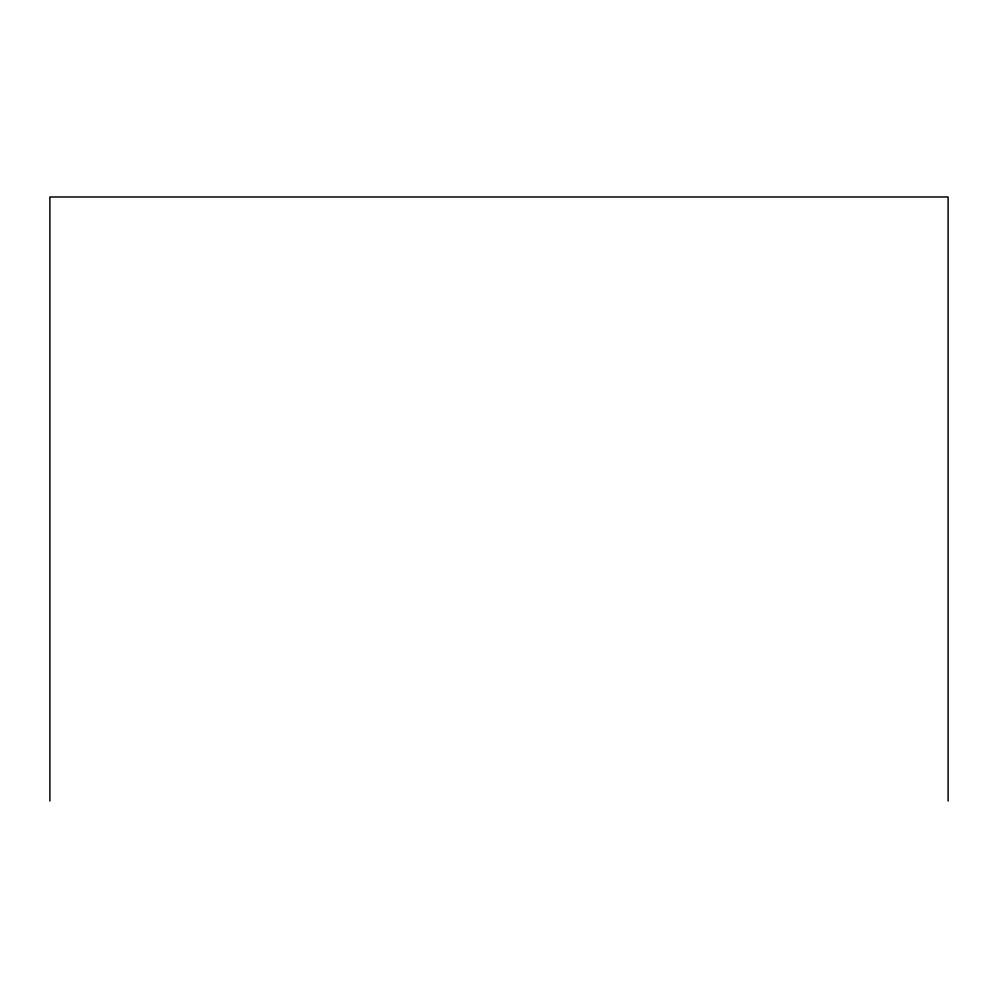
<?xml version="1.0" encoding="UTF-8"?>
<svg xmlns="http://www.w3.org/2000/svg" width="998" height="998" viewBox="0 0 998 998"><rect width="100%" height="100%" fill="white"/><g stroke="black" fill="none" stroke-linecap="round" stroke-linejoin="round"><path stroke-width="1.5" d="M948.1 801.007L948.1 196.993L49.9 196.993L49.9 801.007"/></g></svg>
